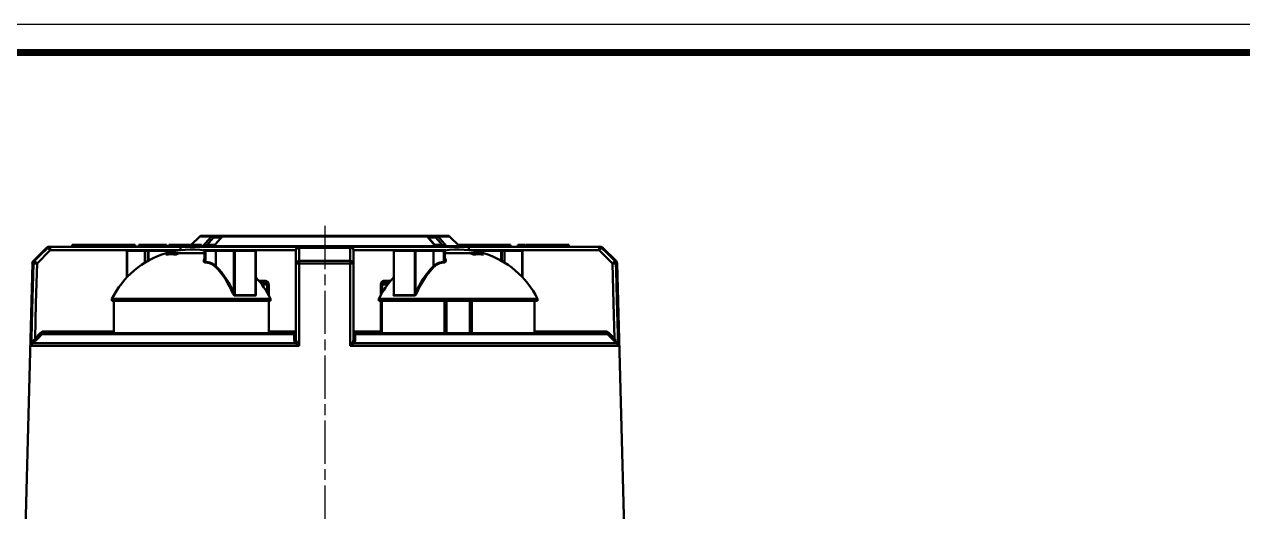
# Model space of a CAD drawing. Header units: millimetres. Extents: x 3338 to 4235, y 1659 to 2315.
# Drawn here: x 3509.4 to 3847.2, y 2179.9 to 2315.1 of the extents above; entities that cross this region are included whole.
import ezdxf

# ---------------------------------------------------------------- set-up
doc = ezdxf.new("R2010")
doc.units = ezdxf.units.MM
doc.linetypes.add('AM_ISO08W050', pattern=[18, 12, -1.5, 3, -1.5])
doc.layers.add('AM_7', color=4, linetype='AM_ISO08W050', lineweight=25)
doc.layers.add('AM_BOR', color=7, linetype='Continuous', lineweight=50)

msp = doc.modelspace()

# ---------------------------------------------------------------- linework, layer by layer
msp.add_line((4234.903, 2315.096), (3338.028, 2315.096))
at = {"const_width": 1.875}
msp.add_lwpolyline([(4227.091, 2307.283), (3377.091, 2307.283), (3377.091, 1666.658), (4227.091, 1666.658)], close=True, dxfattribs=at)
at = {"layer": 'AM_7'}
msp.add_line((3592.68, 2259.225), (3592.68, 2090.867), dxfattribs=at)
at = {"layer": 'AM_BOR'}
for p, q in [((3522.673, 2253.931), (3522.673, 2253.431)), ((3525.738, 2253.931), (3522.673, 2253.931)), ((3525.738, 2253.931), (3525.738, 2253.431)), ((3527.351, 2253.931), (3527.351, 2253.431)), ((3527.962, 2253.931), (3527.351, 2253.931)), ((3527.962, 2253.931), (3527.962, 2253.431)), ((3528.924, 2253.931), (3528.924, 2253.431)), ((3530.928, 2253.931), (3528.924, 2253.931)), ((3530.928, 2253.931), (3530.928, 2253.431)), ((3531.014, 2253.931), (3531.014, 2253.431)), ((3534.103, 2253.931), (3531.014, 2253.931)), ((3534.103, 2253.931), (3534.103, 2253.431)), ((3536.735, 2253.931), (3534.103, 2253.931)), ((3536.735, 2253.931), (3536.735, 2253.431)), ((3540.069, 2253.931), (3536.735, 2253.931)), ((3540.069, 2253.931), (3540.069, 2253.431)), ((3541.114, 2253.931), (3541.114, 2253.431)), ((3544.812, 2253.931), (3544.812, 2253.431)), ((3546.986, 2253.931), (3546.986, 2253.431)), ((3547.531, 2253.931), (3546.986, 2253.931)), ((3547.531, 2253.931), (3547.531, 2253.431)), ((3548.112, 2253.931), (3547.531, 2253.931)), ((3548.112, 2253.931), (3548.112, 2253.431)), ((3548.821, 2253.931), (3548.821, 2253.431)), ((3549.431, 2253.931), (3549.431, 2253.431)), ((3552.521, 2253.931), (3549.431, 2253.931)), ((3552.521, 2253.931), (3552.521, 2253.431)), ((3555.153, 2253.931), (3552.521, 2253.931)), ((3555.153, 2253.931), (3555.153, 2253.431)), ((3558.487, 2253.931), (3555.153, 2253.931)), ((3558.033, 2256.285), (3555.68, 2253.931)), ((3561.275, 2256.285), (3558.033, 2256.285)), ((3558.387, 2256.431), (3561.595, 2256.431)), ((3558.487, 2253.931), (3558.487, 2253.431)), ((3558.487, 2253.578), (3558.923, 2253.578)), ((3560.107, 2253.931), (3562.199, 2253.931)), ((3561.595, 2256.431), (3563.835, 2256.431)), ((3563.937, 2255.931), (3561.845, 2255.931)), ((3564.22, 2256.257), (3561.916, 2253.605)), ((3561.952, 2253.578), (3623.408, 2253.578)), ((3563.796, 2256.431), (3564.595, 2256.431)), ((3621.054, 2256.285), (3564.306, 2256.285)), ((3564.595, 2256.431), (3620.765, 2256.431)), ((3620.765, 2256.431), (3621.534, 2256.431)), ((3623.451, 2253.607), (3621.146, 2256.264)), ((3623.515, 2255.931), (3621.435, 2255.931)), ((3621.525, 2256.431), (3623.765, 2256.431)), ((3623.17, 2253.931), (3625.253, 2253.931)), ((3623.765, 2256.431), (3626.973, 2256.431)), ((3627.326, 2256.285), (3624.085, 2256.285)), ((3626.437, 2253.578), (3629.926, 2253.578)), ((3629.926, 2253.685), (3627.326, 2256.285)), ((3629.926, 2253.931), (3629.926, 2253.431)), ((3630.947, 2253.931), (3629.926, 2253.931)), ((3630.947, 2253.931), (3630.947, 2253.431)), ((3635.159, 2253.931), (3635.159, 2253.431)), ((3635.798, 2253.931), (3635.159, 2253.931)), ((3635.798, 2253.931), (3635.798, 2253.431)), ((3635.989, 2253.931), (3635.989, 2253.431)), ((3637.393, 2253.931), (3635.989, 2253.931)), ((3637.393, 2253.931), (3637.393, 2253.431)), ((3638.095, 2253.931), (3637.393, 2253.931)), ((3638.095, 2253.931), (3638.095, 2253.431)), ((3638.287, 2253.931), (3638.287, 2253.431)), ((3639.436, 2253.931), (3638.287, 2253.931)), ((3639.436, 2253.931), (3639.436, 2253.431)), ((3640.01, 2253.931), (3639.436, 2253.931)), ((3640.01, 2253.931), (3640.01, 2253.431)), ((3640.265, 2253.931), (3640.265, 2253.431)), ((3640.44, 2253.931), (3640.265, 2253.931)), ((3640.521, 2253.931), (3640.521, 2253.431)), ((3642.18, 2253.931), (3642.18, 2253.431)), ((3642.882, 2253.931), (3642.882, 2253.431)), ((3643.329, 2253.931), (3642.882, 2253.931)), ((3643.329, 2253.931), (3643.329, 2253.431)), ((3644.159, 2253.931), (3643.504, 2253.931)), ((3644.159, 2253.931), (3644.159, 2253.431)), ((3646.265, 2253.931), (3646.265, 2253.431)), ((3646.393, 2253.931), (3646.265, 2253.931)), ((3646.393, 2253.931), (3646.393, 2253.431)), ((3648.324, 2253.931), (3646.393, 2253.931)), ((3648.499, 2253.931), (3648.499, 2253.431)), ((3649.265, 2253.931), (3648.499, 2253.931)), ((3649.265, 2253.931), (3649.265, 2253.431)), ((3660.37, 2253.931), (3657.753, 2253.931)), ((3658.392, 2253.931), (3658.392, 2253.431)), ((3660.37, 2253.931), (3660.37, 2253.431)), ((3515.555, 2253.138), (3511.887, 2249.471)), ((3516.583, 2252.431), (3512.901, 2248.764)), ((3515.879, 2253.138), (3515.555, 2253.138)), ((3516.262, 2253.431), (3516.583, 2253.431)), ((3516.583, 2253.431), (3516.583, 2252.431)), ((3516.583, 2253.431), (3552.68, 2253.431)), ((3538.03, 2252.431), (3516.583, 2252.431)), ((3537.83, 2252.231), (3537.83, 2244.931)), ((3537.83, 2252.231), (3537.888, 2252.231)), ((3542.821, 2252.231), (3537.888, 2252.231)), ((3537.888, 2252.231), (3537.888, 2244.993)), ((3538.03, 2252.431), (3542.962, 2252.431)), ((3542.821, 2249.003), (3542.821, 2252.231)), ((3543.583, 2252.231), (3542.821, 2252.231)), ((3542.962, 2252.431), (3543.783, 2252.431)), ((3543.583, 2252.231), (3543.583, 2249.454)), ((3543.583, 2252.231), (3543.777, 2252.231)), ((3543.777, 2252.231), (3543.777, 2249.563)), ((3551.156, 2252.231), (3543.777, 2252.231)), ((3543.783, 2252.431), (3551.813, 2252.431)), ((3548.68, 2251.631), (3548.68, 2251.628)), ((3548.68, 2251.631), (3559.347, 2251.631)), ((3548.68, 2251.628), (3549.522, 2251.628)), ((3549.522, 2251.296), (3549.522, 2251.628)), ((3552.395, 2252.431), (3551.813, 2252.431)), ((3552.351, 2251.628), (3559.347, 2251.628)), ((3552.68, 2253.431), (3585.68, 2253.431)), ((3552.68, 2253.431), (3552.68, 2252.468)), ((3559.551, 2252.431), (3558.965, 2252.431)), ((3559.347, 2252.231), (3559.347, 2249.639)), ((3559.351, 2252.231), (3559.347, 2252.231)), ((3559.351, 2249.509), (3559.351, 2252.231)), ((3559.351, 2252.231), (3559.604, 2252.231)), ((3559.551, 2252.431), (3562.67, 2252.431)), ((3559.604, 2252.231), (3559.604, 2249.206)), ((3562.529, 2252.231), (3559.604, 2252.231)), ((3567.461, 2252.231), (3562.529, 2252.231)), ((3562.529, 2248.051), (3562.529, 2252.231)), ((3562.67, 2252.431), (3567.603, 2252.431)), ((3567.461, 2240.519), (3567.461, 2252.231)), ((3567.461, 2252.231), (3567.715, 2252.231)), ((3567.603, 2252.431), (3573.33, 2252.431)), ((3573.496, 2252.231), (3567.715, 2252.231)), ((3567.715, 2252.231), (3567.715, 2239.948)), ((3584.68, 2252.431), (3573.33, 2252.431)), ((3573.496, 2239.948), (3573.496, 2252.231)), ((3573.496, 2252.231), (3573.53, 2252.231)), ((3573.53, 2240.079), (3573.53, 2252.231)), ((3584.68, 2248.764), (3584.68, 2252.431)), ((3599.745, 2253.138), (3585.615, 2253.138)), ((3585.68, 2253.431), (3599.68, 2253.431)), ((3599.68, 2253.431), (3632.68, 2253.431)), ((3600.68, 2252.431), (3600.68, 2248.764)), ((3612.03, 2252.431), (3600.68, 2252.431)), ((3611.83, 2252.231), (3611.83, 2240.073)), ((3611.83, 2252.231), (3611.864, 2252.231)), ((3611.864, 2252.231), (3611.864, 2239.948)), ((3617.645, 2252.231), (3611.864, 2252.231)), ((3612.03, 2252.431), (3617.757, 2252.431)), ((3615.186, 2252.469), (3615.186, 2252.431)), ((3616.381, 2252.431), (3616.381, 2252.469)), ((3616.473, 2252.469), (3616.473, 2252.431)), ((3616.514, 2252.469), (3616.514, 2252.431)), ((3617.088, 2252.431), (3617.632, 2252.431)), ((3617.506, 2252.431), (3617.506, 2252.469)), ((3617.645, 2239.948), (3617.645, 2252.231)), ((3617.645, 2252.231), (3617.899, 2252.231)), ((3617.757, 2252.431), (3622.69, 2252.431)), ((3617.899, 2252.231), (3617.899, 2240.519)), ((3622.831, 2252.231), (3617.899, 2252.231)), ((3618.153, 2252.469), (3618.153, 2252.431)), ((3618.461, 2252.431), (3618.461, 2252.469)), ((3618.95, 2252.469), (3618.95, 2252.431)), ((3620.099, 2252.431), (3620.099, 2252.469)), ((3621.221, 2252.431), (3621.221, 2252.469)), ((3622.69, 2252.431), (3625.809, 2252.431)), ((3622.831, 2248.051), (3622.831, 2252.231)), ((3625.756, 2252.231), (3622.831, 2252.231)), ((3623.135, 2252.431), (3623.135, 2252.469)), ((3625.756, 2249.206), (3625.756, 2252.231)), ((3625.756, 2252.231), (3626.009, 2252.231)), ((3625.809, 2252.431), (3625.813, 2252.431)), ((3626.395, 2252.431), (3625.813, 2252.431)), ((3626.009, 2252.231), (3626.009, 2249.509)), ((3626.013, 2252.231), (3626.009, 2252.231)), ((3626.013, 2249.628), (3626.013, 2252.231)), ((3626.013, 2251.631), (3636.68, 2251.631)), ((3626.013, 2251.628), (3633.009, 2251.628)), ((3632.68, 2253.431), (3668.777, 2253.431)), ((3632.68, 2252.468), (3632.68, 2253.431)), ((3633.547, 2252.431), (3632.965, 2252.431)), ((3633.547, 2252.431), (3641.577, 2252.431)), ((3641.583, 2252.231), (3634.204, 2252.231)), ((3635.838, 2251.628), (3636.68, 2251.628)), ((3635.838, 2251.628), (3635.838, 2251.296)), ((3636.68, 2251.628), (3636.68, 2251.631)), ((3636.946, 2252.431), (3636.946, 2252.469)), ((3640.036, 2252.469), (3640.036, 2252.431)), ((3641.577, 2252.431), (3642.398, 2252.431)), ((3641.583, 2249.509), (3641.583, 2252.231)), ((3641.583, 2252.231), (3641.777, 2252.231)), ((3641.659, 2252.431), (3641.659, 2252.469)), ((3641.777, 2249.454), (3641.777, 2252.231)), ((3642.539, 2252.231), (3641.777, 2252.231)), ((3642.398, 2252.431), (3647.33, 2252.431)), ((3647.472, 2252.231), (3642.539, 2252.231)), ((3642.539, 2249.003), (3642.539, 2252.231)), ((3668.777, 2252.431), (3647.33, 2252.431)), ((3647.472, 2244.993), (3647.472, 2252.231)), ((3647.472, 2252.231), (3647.53, 2252.231)), ((3647.53, 2244.931), (3647.53, 2252.231)), ((3668.777, 2252.431), (3668.777, 2253.431)), ((3668.777, 2253.431), (3669.098, 2253.431)), ((3672.459, 2248.764), (3668.777, 2252.431)), ((3669.805, 2253.138), (3669.481, 2253.138)), ((3673.473, 2249.471), (3669.805, 2253.138)), ((3511.595, 2248.79), (3509.385, 2164.405)), ((3511.905, 2248.79), (3511.595, 2248.79)), ((3511.887, 2249.471), (3512.196, 2249.471)), ((3559.353, 2249.801), (3559.351, 2249.509)), ((3584.68, 2227.956), (3584.68, 2248.764)), ((3599.767, 2248.79), (3585.593, 2248.79)), ((3585.618, 2249.471), (3599.742, 2249.471)), ((3600.68, 2248.764), (3600.68, 2227.956)), ((3626.009, 2249.509), (3625.991, 2249.628)), ((3673.164, 2249.471), (3673.473, 2249.471)), ((3673.765, 2248.79), (3673.455, 2248.79)), ((3675.975, 2164.405), (3673.765, 2248.79)), ((3574.328, 2243.931), (3576.246, 2243.931)), ((3574.83, 2243.431), (3575.878, 2243.431)), ((3609.114, 2243.931), (3611.032, 2243.931)), ((3609.482, 2243.431), (3610.53, 2243.431)), ((3576.758, 2242.931), (3575.218, 2242.931)), ((3577.141, 2242.931), (3576.758, 2242.931)), ((3576.758, 2240.637), (3576.758, 2242.931)), ((3577.141, 2242.931), (3577.141, 2239.969)), ((3608.602, 2242.931), (3608.219, 2242.931)), ((3608.219, 2239.969), (3608.219, 2242.931)), ((3608.602, 2242.931), (3608.602, 2240.637)), ((3610.142, 2242.931), (3608.602, 2242.931)), ((3533.68, 2238.931), (3533.68, 2238.431)), ((3540.124, 2238.931), (3533.68, 2238.931)), ((3540.124, 2238.431), (3533.68, 2238.431)), ((3534.18, 2238.431), (3534.18, 2229.431)), ((3577.68, 2238.931), (3540.124, 2238.931)), ((3577.68, 2238.431), (3540.124, 2238.431)), ((3567.715, 2239.948), (3573.496, 2239.948)), ((3573.516, 2239.852), (3567.728, 2239.852)), ((3577.18, 2229.431), (3577.18, 2238.431)), ((3577.68, 2238.431), (3577.68, 2238.931)), ((3607.68, 2238.931), (3607.68, 2238.431)), ((3645.236, 2238.931), (3607.68, 2238.931)), ((3645.236, 2238.431), (3607.68, 2238.431)), ((3608.219, 2229.931), (3608.219, 2238.431)), ((3608.508, 2238.431), (3608.508, 2229.431)), ((3608.516, 2238.431), (3608.516, 2229.431)), ((3617.632, 2239.852), (3611.844, 2239.852)), ((3611.864, 2239.948), (3617.645, 2239.948)), ((3625.892, 2229.431), (3625.892, 2238.431)), ((3626.48, 2238.431), (3626.48, 2229.431)), ((3632.88, 2229.431), (3632.88, 2238.431)), ((3633.468, 2238.431), (3633.468, 2229.431)), ((3651.68, 2238.931), (3645.236, 2238.931)), ((3651.68, 2238.431), (3645.236, 2238.431)), ((3650.844, 2229.431), (3650.844, 2238.431)), ((3650.851, 2229.431), (3650.851, 2238.431)), ((3651.68, 2238.431), (3651.68, 2238.931)), ((3514.965, 2229.931), (3514.965, 2229.431)), ((3514.965, 2229.931), (3534.18, 2229.931)), ((3577.141, 2229.931), (3584.68, 2229.931)), ((3600.68, 2229.931), (3608.219, 2229.931)), ((3608.219, 2229.931), (3608.508, 2229.931)), ((3650.851, 2229.931), (3670.395, 2229.931)), ((3670.395, 2229.431), (3670.395, 2229.931)), ((3511.693, 2226.633), (3584.586, 2226.633)), ((3512.354, 2227.956), (3513.898, 2229.492)), ((3584.218, 2229.138), (3514.25, 2229.138)), ((3514.965, 2229.431), (3584.18, 2229.431)), ((3600.774, 2226.633), (3673.667, 2226.633)), ((3671.11, 2229.138), (3601.142, 2229.138)), ((3601.18, 2229.431), (3670.395, 2229.431)), ((3671.461, 2229.492), (3673.006, 2227.956)), ((3585.593, 2225.952), (3511.305, 2225.952)), ((3674.055, 2225.952), (3599.767, 2225.952))]:
    msp.add_line(p, q, dxfattribs=at)
at = {"layer": 'AM_BOR', "flags": 128}
for points in [[(3558.923, 2253.578), (3559.536, 2254.284), (3561.275, 2256.285)], [(3561.845, 2255.931), (3560.651, 2254.558), (3560.107, 2253.931)], [(3560.357, 2253.431), (3560.308, 2253.441), (3560.261, 2253.469), (3560.218, 2253.516), (3560.18, 2253.578), (3560.149, 2253.654), (3560.126, 2253.74), (3560.112, 2253.834), (3560.107, 2253.931)], [(3561.845, 2255.931), (3561.84, 2256.029), (3561.826, 2256.123), (3561.803, 2256.209), (3561.772, 2256.285), (3561.734, 2256.347), (3561.691, 2256.393), (3561.644, 2256.422), (3561.595, 2256.431)], [(3564.306, 2256.285), (3563.692, 2255.579), (3561.952, 2253.578)], [(3623.408, 2253.578), (3622.795, 2254.284), (3621.054, 2256.285)], [(3623.765, 2256.431), (3623.716, 2256.422), (3623.669, 2256.393), (3623.626, 2256.347), (3623.588, 2256.285), (3623.557, 2256.209), (3623.534, 2256.123), (3623.519, 2256.029), (3623.515, 2255.931)], [(3625.253, 2253.931), (3624.709, 2254.558), (3623.515, 2255.931)], [(3624.085, 2256.285), (3624.698, 2255.579), (3626.437, 2253.578)], [(3625.253, 2253.931), (3625.248, 2253.834), (3625.234, 2253.74), (3625.211, 2253.654), (3625.18, 2253.578), (3625.142, 2253.516), (3625.099, 2253.469), (3625.052, 2253.441), (3625.003, 2253.431)], [(3512.196, 2249.471), (3513.613, 2250.882), (3515.879, 2253.138)], [(3515.879, 2253.138), (3515.9, 2253.117), (3515.945, 2253.072), (3516.013, 2253.004), (3516.101, 2252.916), (3516.206, 2252.811), (3516.324, 2252.692), (3516.451, 2252.564), (3516.583, 2252.431)], [(3567.715, 2252.231), (3567.713, 2252.27), (3567.706, 2252.308), (3567.696, 2252.342), (3567.682, 2252.373), (3567.665, 2252.398), (3567.646, 2252.416), (3567.625, 2252.427), (3567.603, 2252.431)], [(3585.615, 2253.138), (3585.616, 2251.727), (3585.618, 2249.471)], [(3599.742, 2249.471), (3599.743, 2250.882), (3599.745, 2253.138)], [(3617.757, 2252.431), (3617.735, 2252.427), (3617.714, 2252.416), (3617.695, 2252.398), (3617.678, 2252.373), (3617.664, 2252.342), (3617.654, 2252.308), (3617.647, 2252.27), (3617.645, 2252.231)], [(3669.481, 2253.138), (3669.46, 2253.117), (3669.415, 2253.072), (3669.347, 2253.004), (3669.259, 2252.916), (3669.154, 2252.811), (3669.036, 2252.692), (3668.909, 2252.564), (3668.777, 2252.431)], [(3669.481, 2253.138), (3670.898, 2251.727), (3673.164, 2249.471)], [(3511.305, 2225.952), (3511.357, 2227.951), (3511.567, 2235.948), (3511.905, 2248.79)], [(3512.901, 2248.764), (3512.716, 2248.769), (3512.538, 2248.773), (3512.373, 2248.778), (3512.225, 2248.781), (3512.101, 2248.785), (3512.004, 2248.787), (3511.938, 2248.789), (3511.905, 2248.79)], [(3512.196, 2249.471), (3512.217, 2249.45), (3512.262, 2249.405), (3512.33, 2249.337), (3512.417, 2249.249), (3512.522, 2249.143), (3512.641, 2249.025), (3512.768, 2248.897), (3512.901, 2248.764)], [(3512.901, 2248.764), (3512.611, 2237.746), (3512.354, 2227.956)], [(3585.593, 2248.79), (3585.593, 2246.791), (3585.593, 2238.793), (3585.593, 2225.952)], [(3599.767, 2225.952), (3599.767, 2227.951), (3599.767, 2235.948), (3599.767, 2248.79)], [(3673.164, 2249.471), (3673.143, 2249.45), (3673.098, 2249.405), (3673.03, 2249.337), (3672.942, 2249.249), (3672.837, 2249.143), (3672.719, 2249.025), (3672.591, 2248.897), (3672.459, 2248.764)], [(3673.455, 2248.79), (3673.422, 2248.789), (3673.356, 2248.787), (3673.259, 2248.785), (3673.134, 2248.781), (3672.987, 2248.778), (3672.821, 2248.773), (3672.643, 2248.769), (3672.459, 2248.764)], [(3673.006, 2227.956), (3672.749, 2237.746), (3672.459, 2248.764)], [(3673.455, 2248.79), (3673.508, 2246.791), (3673.718, 2238.793), (3674.055, 2225.952)], [(3512.354, 2227.956), (3512.419, 2227.89), (3512.483, 2227.827), (3512.541, 2227.767), (3512.594, 2227.715), (3512.638, 2227.671), (3512.672, 2227.637), (3512.694, 2227.614), (3512.705, 2227.603)], [(3514.25, 2229.138), (3513.541, 2228.433), (3512.705, 2227.603)], [(3513.898, 2229.492), (3513.964, 2229.426), (3514.027, 2229.363), (3514.086, 2229.303), (3514.138, 2229.251), (3514.182, 2229.207), (3514.216, 2229.173), (3514.239, 2229.15), (3514.25, 2229.138)], [(3584.217, 2227.603), (3584.217, 2228.308), (3584.218, 2229.138)], [(3601.142, 2229.138), (3601.142, 2228.433), (3601.143, 2227.603)], [(3671.11, 2229.138), (3671.121, 2229.15), (3671.144, 2229.173), (3671.178, 2229.207), (3671.222, 2229.251), (3671.274, 2229.303), (3671.333, 2229.363), (3671.396, 2229.426), (3671.461, 2229.492)], [(3672.654, 2227.603), (3671.945, 2228.308), (3671.11, 2229.138)], [(3672.654, 2227.603), (3672.665, 2227.614), (3672.688, 2227.637), (3672.722, 2227.671), (3672.766, 2227.715), (3672.818, 2227.767), (3672.877, 2227.827), (3672.94, 2227.89), (3673.006, 2227.956)]]:
    msp.add_lwpolyline(points, dxfattribs=at)
at = {"layer": 'AM_BOR'}
for centre, radius, start, end in [((3558.387, 2255.931), 0.5, 90, 135), ((3558.599, 2253.863), 0.431, 270.58924, 318.65973), ((3561.6, 2255.998), 0.433, 90.57052, 138.5472), ((3561.111, 2255.384), 0.916, 36.7176, 79.70238), ((3561.532, 2253.931), 0.5, 270.01064, 319.45868), ((3561.652, 2253.81), 0.379, 271.29236, 322.16078), ((3564.595, 2255.931), 0.5, 90, 138.99766), ((3564.285, 2256.193), 0.0944, 77.26728, 135.51311), ((3564.604, 2256.055), 0.377, 91.32993, 142.32912), ((3620.765, 2255.931), 0.5, 41.00234, 90), ((3620.756, 2256.055), 0.377, 37.67022, 88.67059), ((3621.075, 2256.192), 0.0951, 45.826, 102.5757), ((3623.708, 2253.81), 0.379, 217.83905, 268.70782), ((3623.828, 2253.931), 0.5, 220.7316, 269.99225), ((3624.249, 2255.384), 0.916, 100.2977, 143.28265), ((3623.76, 2255.998), 0.433, 41.45192, 89.43011), ((3626.761, 2253.863), 0.431, 221.34111, 269.41018), ((3626.973, 2255.931), 0.5, 45, 90), ((3516.262, 2252.431), 1, 90, 135), ((3516.583, 2252.438), 0.994, 90.01749, 135.15412), ((3555.68, 2228.149), 24.5, 106.60155, 153.89109), ((3538.03, 2252.231), 0.2, 90, 180), ((3538.065, 2252.256), 0.179, 101.42818, 188.04468), ((3542.998, 2252.256), 0.179, 101.42795, 188.04491), ((3543.783, 2252.231), 0.2, 90, 180), ((3545.477, 2252.281), 1.701, 174.93838, 181.68171), ((3554.737, 2238.731), 13.911, 112.01535, 116.13682), ((3550.023, 2239.701), 11.605, 83.00043, 96.99957), ((3555.68, 2228.153), 24.5, 81.26297, 106.60155), ((3557.566, 2238.73), 13.912, 112.01551, 116.13666), ((3551.813, 2252.231), 0.2, 43.23027, 90), ((3559.547, 2252.231), 0.2, 90, 180), ((3559.551, 2252.231), 0.2, 90.01661, 180.00901), ((3559.377, 2252.278), 0.232, 348.44323, 41.53555), ((3562.706, 2252.256), 0.179, 101.42631, 188.04512), ((3567.638, 2252.256), 0.179, 101.42631, 188.04512), ((3573.33, 2252.231), 0.2, 0, 90), ((3573.311, 2252.247), 0.185, 355.15291, 84.14006), ((3585.68, 2252.431), 1, 90, 180), ((3585.536, 2252.271), 0.871, 84.79694, 169.38607), ((3586.148, 2253.174), 0.534, 151.20668, 183.85379), ((3599.212, 2253.174), 0.534, 356.14606, 28.79365), ((3599.68, 2252.431), 1, 0, 90), ((3599.824, 2252.271), 0.871, 10.61384, 95.20312), ((3612.03, 2252.231), 0.2, 90, 180), ((3612.048, 2252.247), 0.185, 95.86069, 184.84617), ((3617.722, 2252.256), 0.179, 351.95449, 78.57336), ((3622.654, 2252.256), 0.179, 351.95427, 78.57359), ((3625.983, 2252.278), 0.232, 138.46377, 191.55745), ((3625.809, 2252.231), 0.2, 359.99122, 89.98317), ((3625.813, 2252.231), 0.2, 0, 90), ((3629.68, 2228.153), 24.5, 73.39845, 98.73703), ((3627.794, 2238.729), 13.913, 63.86347, 67.98436), ((3633.547, 2252.231), 0.2, 90, 136.76973), ((3635.337, 2239.701), 11.605, 83.00043, 96.99957), ((3630.622, 2238.73), 13.912, 63.86334, 67.98449), ((3629.68, 2228.149), 24.5, 26.10891, 73.39845), ((3641.577, 2252.231), 0.2, 0, 90), ((3639.885, 2252.281), 1.699, 358.31473, 5.06518), ((3642.362, 2252.256), 0.179, 351.95488, 78.57369), ((3647.33, 2252.231), 0.2, 0, 90), ((3647.295, 2252.256), 0.179, 351.95488, 78.57369), ((3668.776, 2252.438), 0.994, 44.84641, 89.98198), ((3669.098, 2252.431), 1, 45, 90), ((3512.594, 2248.764), 1, 135, 178.5), ((3512.907, 2248.764), 1.002, 135.13684, 178.52214), ((3559.156, 2249.528), 0.196, 260.13945, 354.21849), ((3560.07, 2249.178), 0.467, 176.53319, 197.73657), ((3562.254, 2248.185), 0.305, 284.93944, 333.99891), ((3545.971, 2231.838), 22.921, 21.98407, 44.4526), ((3546.033, 2231.868), 23.109, 21.98419, 44.45227), ((3585.537, 2248.602), 0.872, 84.66528, 169.34551), ((3585.378, 2240.366), 8.427, 88.53884, 94.74953), ((3594.072, 2248.812), 8.48, 175.54658, 180.15193), ((3599.823, 2248.602), 0.872, 10.65441, 95.33472), ((3591.288, 2248.812), 8.479, 359.84784, 4.45334), ((3599.982, 2240.366), 8.427, 85.25046, 91.46118), ((3639.327, 2231.868), 23.109, 135.54775, 158.0158), ((3639.388, 2231.838), 22.921, 135.54738, 158.01598), ((3623.106, 2248.185), 0.305, 206.00216, 255.06003), ((3625.29, 2249.178), 0.467, 342.263, 3.46601), ((3626.204, 2249.528), 0.196, 185.78117, 279.86044), ((3672.453, 2248.764), 1.002, 1.47786, 44.86316), ((3672.766, 2248.764), 1, 1.5, 45), ((3555.68, 2228.149), 24.5, 26.10891, 43.2319), ((3575.8, 2243.874), 0.45, 279.9501, 7.30998), ((3629.68, 2228.149), 24.5, 136.56846, 153.89109), ((3609.56, 2243.874), 0.45, 172.68997, 260.05003), ((3567.159, 2240.904), 0.49, 277.86957, 308.17781), ((3618.201, 2240.904), 0.49, 231.82307, 262.13004), ((3568.045, 2239.946), 0.331, 179.71282, 196.48857), ((3573.729, 2239.947), 0.233, 179.82258, 203.97725), ((3611.631, 2239.947), 0.233, 336.02164, 0.18119), ((3617.314, 2239.946), 0.331, 343.51842, 0.28018), ((3584.18, 2229.931), 0.5, 270, 0), ((3601.18, 2229.931), 0.5, 180, 270), ((3608.699, 2229.888), 0.481, 174.87715, 246.72689), ((3511.396, 2226.786), 0.334, 332.61912, 34.96187), ((3584.253, 2228.035), 0.434, 265.23805, 349.51922), ((3584.253, 2229.571), 0.434, 265.30422, 349.53924), ((3584.243, 2227.313), 0.761, 296.71737, 333.88575), ((3601.116, 2227.313), 0.761, 206.11454, 243.28241), ((3601.106, 2229.571), 0.434, 190.46096, 274.69559), ((3601.107, 2228.035), 0.434, 190.48077, 274.76202), ((3673.964, 2226.786), 0.334, 145.03789, 207.38358)]:
    msp.add_arc(centre, radius, start, end, dxfattribs=at)
for points, knots in [([(3527.351, 2253.931), (3527.166, 2253.931), (3526.909, 2253.931), (3526.197, 2253.931), (3525.855, 2253.931), (3525.683, 2253.931)], [0, 0, 0, 0, 0.5606353, 0.7792248, 1, 1, 1, 1]), ([(3528.924, 2253.931), (3528.73, 2253.931), (3528.382, 2253.931), (3528.09, 2253.931), (3527.962, 2253.931)], [0, 0, 0, 0, 0.5598839, 1, 1, 1, 1]), ([(3544.812, 2253.931), (3544.215, 2253.931), (3543.318, 2253.931), (3542.343, 2253.931), (3541.628, 2253.931), (3541.178, 2253.931), (3541.135, 2253.931), (3541.114, 2253.931)], [0, 0, 0, 0, 0.2489102, 0.3740538, 0.49929, 0.7492242, 1, 1, 1, 1]), ([(3546.986, 2253.931), (3546.605, 2253.931), (3545.924, 2253.931), (3545.152, 2253.931), (3544.812, 2253.931)], [0, 0, 0, 0, 0.5591127, 1, 1, 1, 1]), ([(3548.821, 2253.931), (3548.709, 2253.931), (3548.486, 2253.931), (3548.237, 2253.931), (3548.107, 2253.931), (3548.11, 2253.931), (3548.112, 2253.931)], [0, 0, 0, 0, 0.1867497, 0.3723336, 0.5591228, 1, 1, 1, 1]), ([(3560.107, 2253.931), (3559.962, 2253.877), (3559.721, 2253.788), (3559.385, 2253.68), (3559.171, 2253.62), (3559.056, 2253.594), (3558.992, 2253.582), (3558.949, 2253.577), (3558.93, 2253.577), (3558.923, 2253.578)], [0, 0, 0, 0, 0.3803831, 0.6294039, 0.7933937, 0.8683502, 0.9061008, 0.9649106, 1, 1, 1, 1]), ([(3561.952, 2253.578), (3561.938, 2253.578), (3561.915, 2253.577), (3561.898, 2253.586), (3561.908, 2253.597), (3561.915, 2253.605)], [0, 0, 0, 0, 0.3212132, 0.5469594, 1, 1, 1, 1]), ([(3564.248, 2256.28), (3564.226, 2256.3), (3564.158, 2256.362), (3564.013, 2256.417), (3563.893, 2256.427), (3563.835, 2256.431)], [0, 0, 0, 0, 0.1941785, 0.6112634, 1, 1, 1, 1]), ([(3564.205, 2256.25), (3564.198, 2256.26), (3564.157, 2256.325), (3564.055, 2256.384), (3563.947, 2256.421), (3563.885, 2256.429), (3563.858, 2256.431), (3563.846, 2256.431), (3563.839, 2256.431), (3563.836, 2256.431), (3563.835, 2256.431)], [0, 0, 0, 0, 0.0773404, 0.5022281, 0.7823176, 0.899142, 0.952809, 0.9778764, 0.9906523, 1, 1, 1, 1]), ([(3621.116, 2256.278), (3621.116, 2256.278), (3621.159, 2256.332), (3621.269, 2256.383), (3621.394, 2256.421), (3621.466, 2256.429), (3621.498, 2256.431), (3621.512, 2256.431), (3621.52, 2256.431), (3621.523, 2256.431), (3621.525, 2256.431)], [0, 0, 0, 0, 0.0037428, 0.462443, 0.7655409, 0.8914934, 0.949254, 0.9762154, 0.9898986, 1, 1, 1, 1]), ([(3621.525, 2256.431), (3621.524, 2256.431), (3621.521, 2256.431), (3621.514, 2256.431), (3621.502, 2256.431), (3621.475, 2256.429), (3621.413, 2256.421), (3621.305, 2256.384), (3621.202, 2256.324), (3621.16, 2256.258), (3621.153, 2256.247)], [0, 0, 0, 0, 0.00928, 0.0219666, 0.0468522, 0.1001303, 0.2161079, 0.4941641, 0.915975, 1, 1, 1, 1]), ([(3623.447, 2253.604), (3623.452, 2253.6), (3623.459, 2253.591), (3623.456, 2253.582), (3623.44, 2253.577), (3623.417, 2253.577), (3623.408, 2253.578)], [0, 0, 0, 0, 0.2623672, 0.4738778, 0.8033915, 1, 1, 1, 1]), ([(3626.437, 2253.578), (3626.425, 2253.578), (3626.403, 2253.577), (3626.333, 2253.587), (3626.201, 2253.616), (3625.964, 2253.683), (3625.628, 2253.792), (3625.39, 2253.88), (3625.253, 2253.931)], [0, 0, 0, 0, 0.0573336, 0.0976268, 0.2057045, 0.3753555, 0.6401229, 1, 1, 1, 1]), ([(3635.223, 2253.931), (3634.417, 2253.931), (3633.295, 2253.931), (3631.861, 2253.931), (3631.251, 2253.931), (3630.947, 2253.931)], [0, 0, 0, 0, 0.5600746, 0.7801014, 1, 1, 1, 1]), ([(3635.989, 2253.931), (3635.994, 2253.931), (3635.999, 2253.931), (3635.921, 2253.931), (3635.896, 2253.931), (3635.874, 2253.931), (3635.851, 2253.931), (3635.826, 2253.931), (3635.809, 2253.931), (3635.798, 2253.931)], [0, 0, 0, 0, 0.7488719, 0.8537448, 0.8945021, 0.9377605, 0.953338, 0.9676803, 1, 1, 1, 1]), ([(3638.287, 2253.931), (3638.289, 2253.931), (3638.292, 2253.931), (3638.215, 2253.931), (3638.181, 2253.931), (3638.157, 2253.931), (3638.123, 2253.931), (3638.105, 2253.931), (3638.095, 2253.931)], [0, 0, 0, 0, 0.7490137, 0.8739811, 0.9054994, 0.937861, 0.9674821, 1, 1, 1, 1]), ([(3640.265, 2253.931), (3640.262, 2253.931), (3640.256, 2253.931), (3640.237, 2253.931), (3640.179, 2253.931), (3640.16, 2253.931), (3640.14, 2253.931), (3640.125, 2253.931), (3640.109, 2253.931), (3640.061, 2253.931), (3640.034, 2253.931), (3640.01, 2253.931)], [0, 0, 0, 0, 0.4196066, 0.7488318, 0.7801911, 0.8119344, 0.8280906, 0.8437169, 0.8589283, 0.8745397, 1, 1, 1, 1]), ([(3642.18, 2253.931), (3641.888, 2253.931), (3641.365, 2253.931), (3640.779, 2253.931), (3640.521, 2253.931)], [0, 0, 0, 0, 0.5599199, 1, 1, 1, 1]), ([(3642.882, 2253.931), (3642.861, 2253.931), (3642.824, 2253.931), (3642.377, 2253.931), (3642.18, 2253.931)], [0, 0, 0, 0, 0.5605813, 1, 1, 1, 1]), ([(3658.392, 2253.931), (3656.684, 2253.931), (3654.528, 2253.931), (3651.932, 2253.931), (3650.593, 2253.931), (3649.707, 2253.931), (3649.265, 2253.931)], [0, 0, 0, 0, 0.5600483, 0.7067503, 0.8534517, 1, 1, 1, 1]), ([(3559.123, 2249.336), (3559.118, 2249.435), (3559.102, 2249.745), (3559.248, 2249.97), (3559.347, 2250.123)], [0, 0, 0, 0, 0.32153649, 1, 1, 1, 1]), ([(3626.013, 2250.28), (3626.047, 2250.247), (3626.277, 2250.02), (3626.255, 2249.65), (3626.237, 2249.336)], [0, 0, 0, 0, 0.1472904, 1, 1, 1, 1]), ([(3559.625, 2249.036), (3559.586, 2249.039), (3559.506, 2249.046), (3559.387, 2249.081), (3559.278, 2249.133), (3559.186, 2249.202), (3559.133, 2249.274), (3559.126, 2249.318), (3559.123, 2249.336)], [0, 0, 0, 0, 0.1540848, 0.3077855, 0.471194, 0.6571539, 0.867501, 1, 1, 1, 1]), ([(3559.351, 2249.509), (3559.352, 2249.491), (3559.356, 2249.446), (3559.382, 2249.376), (3559.427, 2249.306), (3559.481, 2249.254), (3559.526, 2249.227), (3559.567, 2249.212), (3559.587, 2249.209), (3559.604, 2249.206)], [0, 0, 0, 0, 0.1439547, 0.3732475, 0.5695379, 0.731185, 0.8706008, 0.8914133, 1, 1, 1, 1]), ([(3559.604, 2249.206), (3559.675, 2249.204), (3560.068, 2249.187), (3560.807, 2249.042), (3561.778, 2248.648), (3562.262, 2248.263), (3562.529, 2248.051)], [0, 0, 0, 0, 0.0646745, 0.3572287, 0.6459477, 1, 1, 1, 1]), ([(3562.333, 2247.89), (3562.087, 2248.1), (3561.642, 2248.48), (3560.742, 2248.871), (3560.055, 2249.017), (3559.691, 2249.033), (3559.625, 2249.036)], [0, 0, 0, 0, 0.3569287, 0.6455884, 0.9359568, 1, 1, 1, 1]), ([(3622.831, 2248.051), (3623.098, 2248.263), (3623.581, 2248.648), (3624.553, 2249.042), (3625.292, 2249.187), (3625.685, 2249.204), (3625.756, 2249.206)], [0, 0, 0, 0, 0.3540524, 0.6427717, 0.9353245, 1, 1, 1, 1]), ([(3625.734, 2249.036), (3625.669, 2249.033), (3625.304, 2249.017), (3624.618, 2248.871), (3623.718, 2248.48), (3623.273, 2248.1), (3623.027, 2247.89)], [0, 0, 0, 0, 0.0640426, 0.3544116, 0.6430713, 1, 1, 1, 1]), ([(3626.237, 2249.336), (3626.228, 2249.301), (3626.21, 2249.237), (3626.106, 2249.146), (3625.977, 2249.081), (3625.846, 2249.044), (3625.769, 2249.039), (3625.734, 2249.036)], [0, 0, 0, 0, 0.2579528, 0.4849223, 0.7035839, 0.8642758, 1, 1, 1, 1]), ([(3625.756, 2249.206), (3625.774, 2249.209), (3625.814, 2249.215), (3625.882, 2249.255), (3625.945, 2249.32), (3625.996, 2249.41), (3626.005, 2249.474), (3626.009, 2249.509)], [0, 0, 0, 0, 0.113222, 0.2576265, 0.4754153, 0.7185161, 1, 1, 1, 1]), ([(3575.878, 2243.431), (3575.991, 2243.425), (3576.199, 2243.413), (3576.462, 2243.322), (3576.642, 2243.199), (3576.732, 2243.073), (3576.757, 2242.981), (3576.758, 2242.941), (3576.758, 2242.931)], [0, 0, 0, 0, 0.3152494, 0.5838087, 0.7689398, 0.9015522, 0.976956, 1, 1, 1, 1]), ([(3577.141, 2242.931), (3577.136, 2243.01), (3577.125, 2243.186), (3577.03, 2243.449), (3576.852, 2243.702), (3576.581, 2243.893), (3576.362, 2243.918), (3576.246, 2243.931)], [0, 0, 0, 0, 0.1272761, 0.2832444, 0.473987, 0.7233053, 1, 1, 1, 1]), ([(3609.114, 2243.931), (3609.015, 2243.922), (3608.807, 2243.901), (3608.537, 2243.731), (3608.347, 2243.482), (3608.239, 2243.211), (3608.226, 2243.025), (3608.219, 2242.931)], [0, 0, 0, 0, 0.2368447, 0.4996174, 0.699613, 0.8497982, 1, 1, 1, 1]), ([(3608.602, 2242.931), (3608.604, 2242.962), (3608.609, 2243.01), (3608.646, 2243.101), (3608.735, 2243.215), (3608.927, 2243.336), (3609.187, 2243.417), (3609.385, 2243.427), (3609.482, 2243.431)], [0, 0, 0, 0, 0.0747799, 0.1171012, 0.2469635, 0.443678, 0.7296168, 1, 1, 1, 1]), ([(3567.728, 2239.852), (3567.708, 2239.854), (3567.664, 2239.859), (3567.579, 2239.906), (3567.461, 2240.012), (3567.331, 2240.191), (3567.262, 2240.341), (3567.226, 2240.419)], [0, 0, 0, 0, 0.0853705, 0.1907977, 0.356417, 0.6664702, 1, 1, 1, 1]), ([(3567.461, 2240.519), (3567.479, 2240.441), (3567.513, 2240.294), (3567.577, 2240.117), (3567.636, 2240.007), (3567.674, 2239.964), (3567.698, 2239.95), (3567.709, 2239.949), (3567.715, 2239.948)], [0, 0, 0, 0, 0.3733731, 0.7042062, 0.8609752, 0.9438875, 0.9669175, 1, 1, 1, 1]), ([(3573.496, 2239.948), (3573.499, 2239.948), (3573.507, 2239.95), (3573.515, 2239.961), (3573.524, 2239.985), (3573.53, 2240.022), (3573.529, 2240.056), (3573.528, 2240.071)], [0, 0, 0, 0, 0.1017945, 0.2278166, 0.3845, 0.7211816, 1, 1, 1, 1]), ([(3573.53, 2240.219), (3573.547, 2240.172), (3573.584, 2240.067), (3573.589, 2239.952), (3573.569, 2239.88), (3573.544, 2239.855), (3573.523, 2239.853), (3573.516, 2239.852)], [0, 0, 0, 0, 0.2850389, 0.6421798, 0.7897261, 0.938582, 1, 1, 1, 1]), ([(3611.844, 2239.852), (3611.832, 2239.854), (3611.805, 2239.859), (3611.779, 2239.906), (3611.771, 2240.012), (3611.79, 2240.133), (3611.823, 2240.223), (3611.83, 2240.241)], [0, 0, 0, 0, 0.1148273, 0.256637, 0.4794107, 0.8964619, 1, 1, 1, 1]), ([(3611.83, 2240.072), (3611.831, 2240.046), (3611.831, 2240.003), (3611.842, 2239.964), (3611.853, 2239.95), (3611.86, 2239.949), (3611.864, 2239.948)], [0, 0, 0, 0, 0.4920375, 0.7949927, 0.8791366, 1, 1, 1, 1]), ([(3618.134, 2240.419), (3618.079, 2240.303), (3617.995, 2240.129), (3617.839, 2239.952), (3617.737, 2239.88), (3617.676, 2239.855), (3617.642, 2239.853), (3617.632, 2239.852)], [0, 0, 0, 0, 0.49350714, 0.7465106, 0.85103473, 0.95648956, 1, 1, 1, 1]), ([(3617.645, 2239.948), (3617.65, 2239.948), (3617.662, 2239.95), (3617.68, 2239.961), (3617.706, 2239.985), (3617.754, 2240.056), (3617.831, 2240.236), (3617.871, 2240.404), (3617.899, 2240.519)], [0, 0, 0, 0, 0.0275851, 0.0617315, 0.1041892, 0.1954181, 0.4521461, 1, 1, 1, 1]), ([(3513.898, 2229.492), (3514.031, 2229.6), (3514.295, 2229.815), (3514.687, 2229.922), (3514.911, 2229.929), (3514.965, 2229.931)], [0, 0, 0, 0, 0.4302384, 0.8604128, 1, 1, 1, 1]), ([(3670.395, 2229.931), (3670.449, 2229.929), (3670.673, 2229.922), (3671.065, 2229.815), (3671.329, 2229.6), (3671.461, 2229.492)], [0, 0, 0, 0, 0.1395935, 0.5697617, 1, 1, 1, 1]), ([(3511.305, 2225.952), (3511.305, 2225.954), (3511.32, 2226.136), (3511.385, 2226.495), (3511.576, 2226.819), (3511.67, 2226.978)], [0, 0, 0, 0, 0.0060563, 0.5138854, 1, 1, 1, 1]), ([(3511.693, 2226.633), (3511.595, 2226.528), (3511.397, 2226.314), (3511.324, 2226.075), (3511.305, 2225.953), (3511.305, 2225.952)], [0, 0, 0, 0, 0.4863959, 0.9939301, 1, 1, 1, 1]), ([(3511.67, 2226.978), (3511.785, 2227.137), (3512.01, 2227.449), (3512.241, 2227.79), (3512.354, 2227.956)], [0, 0, 0, 0, 0.5114842, 1, 1, 1, 1]), ([(3512.705, 2227.603), (3512.537, 2227.436), (3512.186, 2227.09), (3511.861, 2226.789), (3511.693, 2226.633)], [0, 0, 0, 0, 0.4802559, 1, 1, 1, 1]), ([(3514.965, 2229.431), (3514.929, 2229.43), (3514.779, 2229.425), (3514.516, 2229.354), (3514.339, 2229.21), (3514.25, 2229.138)], [0, 0, 0, 0, 0.1397747, 0.5702726, 1, 1, 1, 1]), ([(3584.218, 2229.138), (3584.216, 2229.163), (3584.211, 2229.264), (3584.198, 2229.398), (3584.186, 2229.42), (3584.18, 2229.431)], [0, 0, 0, 0, 0.1363864, 0.5678734, 1, 1, 1, 1]), ([(3584.586, 2226.633), (3584.511, 2226.727), (3584.278, 2227.02), (3584.242, 2227.367), (3584.217, 2227.603)], [0, 0, 0, 0, 0.3221812, 1, 1, 1, 1]), ([(3585.593, 2225.952), (3585.591, 2225.953), (3585.409, 2226.075), (3585.052, 2226.314), (3584.739, 2226.528), (3584.586, 2226.633)], [0, 0, 0, 0, 0.0060697, 0.5136041, 1, 1, 1, 1]), ([(3584.68, 2227.956), (3584.695, 2227.721), (3584.716, 2227.38), (3584.877, 2227.074), (3584.927, 2226.978)], [0, 0, 0, 0, 0.686422, 1, 1, 1, 1]), ([(3584.927, 2226.978), (3585.027, 2226.819), (3585.231, 2226.495), (3585.47, 2226.136), (3585.592, 2225.954), (3585.593, 2225.952)], [0, 0, 0, 0, 0.48611492, 0.99394375, 1, 1, 1, 1]), ([(3599.767, 2225.952), (3599.768, 2225.954), (3599.89, 2226.136), (3600.129, 2226.495), (3600.333, 2226.819), (3600.433, 2226.978)], [0, 0, 0, 0, 0.0060563, 0.5138852, 1, 1, 1, 1]), ([(3600.774, 2226.633), (3600.621, 2226.528), (3600.308, 2226.314), (3599.951, 2226.075), (3599.769, 2225.953), (3599.767, 2225.952)], [0, 0, 0, 0, 0.4863956, 0.9939306, 1, 1, 1, 1]), ([(3600.433, 2226.978), (3600.509, 2227.137), (3600.657, 2227.449), (3600.673, 2227.79), (3600.68, 2227.956)], [0, 0, 0, 0, 0.5114825, 1, 1, 1, 1]), ([(3601.143, 2227.603), (3601.131, 2227.436), (3601.106, 2227.09), (3600.888, 2226.789), (3600.774, 2226.633)], [0, 0, 0, 0, 0.4802559, 1, 1, 1, 1]), ([(3601.18, 2229.431), (3601.174, 2229.42), (3601.162, 2229.398), (3601.149, 2229.264), (3601.143, 2229.163), (3601.142, 2229.138)], [0, 0, 0, 0, 0.4321267, 0.8636136, 1, 1, 1, 1]), ([(3671.11, 2229.138), (3671.021, 2229.21), (3670.844, 2229.354), (3670.581, 2229.425), (3670.431, 2229.43), (3670.395, 2229.431)], [0, 0, 0, 0, 0.4297234, 0.8602172, 1, 1, 1, 1]), ([(3673.667, 2226.633), (3673.565, 2226.727), (3673.247, 2227.02), (3672.894, 2227.367), (3672.654, 2227.603)], [0, 0, 0, 0, 0.3221844, 1, 1, 1, 1]), ([(3673.006, 2227.956), (3673.166, 2227.721), (3673.398, 2227.38), (3673.62, 2227.074), (3673.69, 2226.978)], [0, 0, 0, 0, 0.6864251, 1, 1, 1, 1]), ([(3674.055, 2225.952), (3674.055, 2225.953), (3674.036, 2226.075), (3673.963, 2226.314), (3673.765, 2226.528), (3673.667, 2226.633)], [0, 0, 0, 0, 0.0060694, 0.5136038, 1, 1, 1, 1]), ([(3673.69, 2226.978), (3673.784, 2226.819), (3673.975, 2226.495), (3674.04, 2226.136), (3674.055, 2225.954), (3674.055, 2225.952)], [0, 0, 0, 0, 0.48611603, 0.99394417, 1, 1, 1, 1])]:
    msp.add_open_spline(points, degree=3, knots=knots, dxfattribs=at)

doc.saveas('drawing.dxf')
